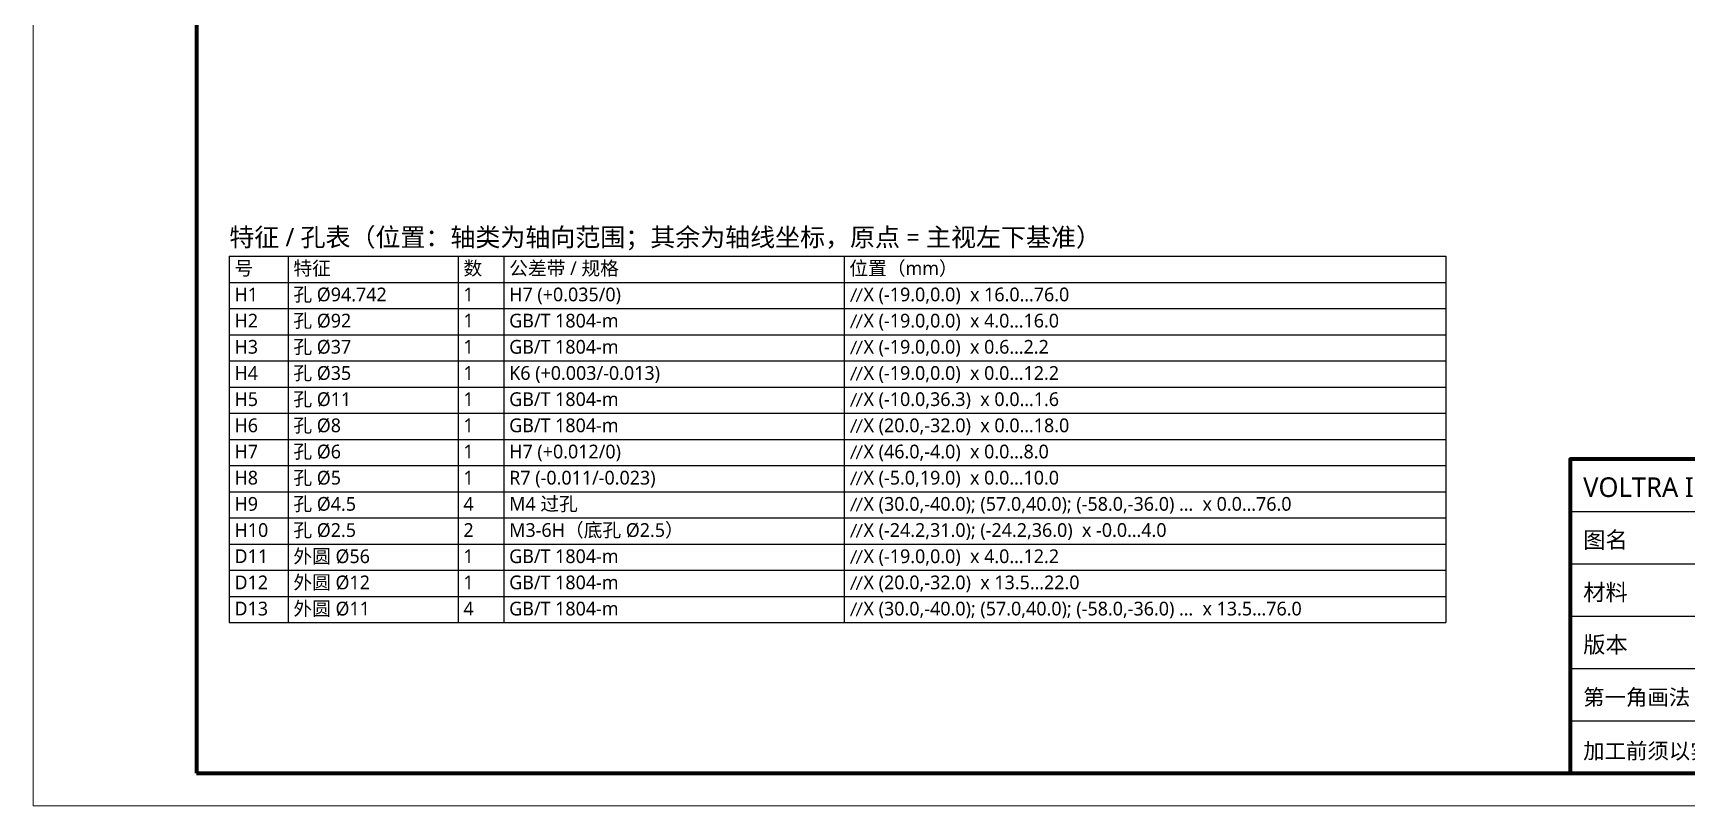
# Model space of a CAD drawing. Header units: millimetres. Extents: x 0 to 420, y 0 to 297.
# Drawn here: x 0 to 252.9, y 0 to 118.1 of the extents above; entities that cross this region are included whole.
import ezdxf

# ---------------------------------------------------------------- set-up
doc = ezdxf.new("R2010")
doc.units = ezdxf.units.MM
doc.layers.add('FRAME', color=7, linetype='CONTINUOUS', lineweight=70)
doc.layers.add('TEXT', color=7, linetype='CONTINUOUS', lineweight=25)
doc.styles.add('CJK', font='NotoSansCJK-Regular.ttc')

msp = doc.modelspace()

# ---------------------------------------------------------------- linework, layer by layer
at = {"layer": 'FRAME', "lineweight": 18}
msp.add_lwpolyline([(0, 0), (420, 0), (420, 297), (0, 297)], close=True, dxfattribs=at)
at = {"layer": 'FRAME'}
for points in [[(25, 5), (415, 5), (415, 292), (25, 292)], [(235, 5), (415, 5), (415, 53), (235, 53)]]:
    msp.add_lwpolyline(points, close=True, dxfattribs=at)
at = {"layer": 'TEXT'}
for p, q in [((30, 84), (30, 28)), ((39, 84), (39, 28)), ((65, 84), (65, 28)), ((72, 84), (72, 28)), ((124, 84), (124, 28)), ((216, 84), (216, 28)), ((235, 45), (415, 45)), ((235, 37), (415, 37)), ((235, 29), (415, 29)), ((235, 21), (415, 21)), ((235, 13), (415, 13))]:
    msp.add_line(p, q, dxfattribs=at)
for points in [[(30, 84), (216, 84)], [(30, 80), (216, 80)], [(30, 76), (216, 76)], [(30, 72), (216, 72)], [(30, 68), (216, 68)], [(30, 64), (216, 64)], [(30, 60), (216, 60)], [(30, 56), (216, 56)], [(30, 52), (216, 52)], [(30, 48), (216, 48)], [(30, 44), (216, 44)], [(30, 40), (216, 40)], [(30, 36), (216, 36)], [(30, 32), (216, 32)], [(30, 28), (216, 28)]]:
    msp.add_lwpolyline(points, dxfattribs=at)

# ---------------------------------------------------------------- texts
at = {"layer": 'TEXT', "style": 'CJK'}
for s, height, p in [('特征 / 孔表（位置：轴类为轴向范围；其余为轴线坐标，原点 = 主视左下基准）', 2.8, (30, 85.5)), ('特征', 2.1, (39.8, 81.1)), ('数', 2.1, (65.8, 81.1)), ('公差带 / 规格', 2.1, (72.8, 81.1)), ('位置（mm）', 2.1, (124.8, 81.1)), ('号', 2.1, (30.8, 81.1)), ('H1', 2.1, (30.8, 77.1)), ('孔 Ø94.742', 2.1, (39.8, 77.1)), ('1', 2.1, (65.8, 77.1)), ('H7 (+0.035/0)', 2.1, (72.8, 77.1)), ('∥X (-19.0,0.0)  x 16.0…76.0', 2.1, (124.8, 77.1)), ('H2', 2.1, (30.8, 73.1)), ('孔 Ø92', 2.1, (39.8, 73.1)), ('1', 2.1, (65.8, 73.1)), ('GB/T 1804-m', 2.1, (72.8, 73.1)), ('∥X (-19.0,0.0)  x 4.0…16.0', 2.1, (124.8, 73.1)), ('H3', 2.1, (30.8, 69.1)), ('孔 Ø37', 2.1, (39.8, 69.1)), ('1', 2.1, (65.8, 69.1)), ('GB/T 1804-m', 2.1, (72.8, 69.1)), ('∥X (-19.0,0.0)  x 0.6…2.2', 2.1, (124.8, 69.1)), ('H4', 2.1, (30.8, 65.1)), ('孔 Ø35', 2.1, (39.8, 65.1)), ('1', 2.1, (65.8, 65.1)), ('K6 (+0.003/-0.013)', 2.1, (72.8, 65.1)), ('∥X (-19.0,0.0)  x 0.0…12.2', 2.1, (124.8, 65.1)), ('孔 Ø11', 2.1, (39.8, 61.1)), ('GB/T 1804-m', 2.1, (72.8, 61.1)), ('∥X (-10.0,36.3)  x 0.0…1.6', 2.1, (124.8, 61.1)), ('H5', 2.1, (30.8, 61.1)), ('1', 2.1, (65.8, 61.1)), ('H6', 2.1, (30.8, 57.1)), ('孔 Ø8', 2.1, (39.8, 57.1)), ('1', 2.1, (65.8, 57.1)), ('GB/T 1804-m', 2.1, (72.8, 57.1)), ('∥X (20.0,-32.0)  x 0.0…18.0', 2.1, (124.8, 57.1)), ('H7', 2.1, (30.8, 53.1)), ('孔 Ø6', 2.1, (39.8, 53.1)), ('1', 2.1, (65.8, 53.1)), ('H7 (+0.012/0)', 2.1, (72.8, 53.1)), ('∥X (46.0,-4.0)  x 0.0…8.0', 2.1, (124.8, 53.1)), ('H8', 2.1, (30.8, 49.1)), ('孔 Ø5', 2.1, (39.8, 49.1)), ('1', 2.1, (65.8, 49.1)), ('R7 (-0.011/-0.023)', 2.1, (72.8, 49.1)), ('∥X (-5.0,19.0)  x 0.0…10.0', 2.1, (124.8, 49.1)), ('VOLTRA I 独立参考设计 · 尺寸为设计值（假设），非原厂实测', 3, (237, 47.2)), ('H9', 2.1, (30.8, 45.1)), ('孔 Ø4.5', 2.1, (39.8, 45.1)), ('4', 2.1, (65.8, 45.1)), ('M4 过孔', 2.1, (72.8, 45.1)), ('∥X (30.0,-40.0); (57.0,40.0); (-58.0,-36.0) …  x 0.0…76.0', 2.1, (124.8, 45.1)), ('H10', 2.1, (30.8, 41.1)), ('孔 Ø2.5', 2.1, (39.8, 41.1)), ('2', 2.1, (65.8, 41.1)), ('M3-6H（底孔 Ø2.5）', 2.1, (72.8, 41.1)), ('∥X (-24.2,31.0); (-24.2,36.0)  x -0.0…4.0', 2.1, (124.8, 41.1)), ('图名', 2.5, (237, 39.4)), ('D11', 2.1, (30.8, 37.1)), ('外圆 Ø56', 2.1, (39.8, 37.1)), ('1', 2.1, (65.8, 37.1)), ('GB/T 1804-m', 2.1, (72.8, 37.1)), ('∥X (-19.0,0.0)  x 4.0…12.2', 2.1, (124.8, 37.1)), ('外圆 Ø12', 2.1, (39.8, 33.1)), ('D12', 2.1, (30.8, 33.1)), ('1', 2.1, (65.8, 33.1)), ('GB/T 1804-m', 2.1, (72.8, 33.1)), ('∥X (20.0,-32.0)  x 13.5…22.0', 2.1, (124.8, 33.1)), ('材料', 2.5, (237, 31.4)), ('D13', 2.1, (30.8, 29.1)), ('外圆 Ø11', 2.1, (39.8, 29.1)), ('4', 2.1, (65.8, 29.1)), ('GB/T 1804-m', 2.1, (72.8, 29.1)), ('∥X (30.0,-40.0); (57.0,40.0); (-58.0,-36.0) …  x 13.5…76.0', 2.1, (124.8, 29.1)), ('版本', 2.5, (237, 23.4)), ('第一角画法（GB/T 14692） 单位 mm  未注公差 GB/T 1804-m / GB/T 1184-K', 2.4, (237, 15.4)), ('加工前须以实测样件、供应商样本及 docs/gap-list.md 复核', 2.4, (237, 7.2))]:
    msp.add_text(s, height=height, dxfattribs=at).set_placement(p)

doc.saveas('drawing.dxf')
